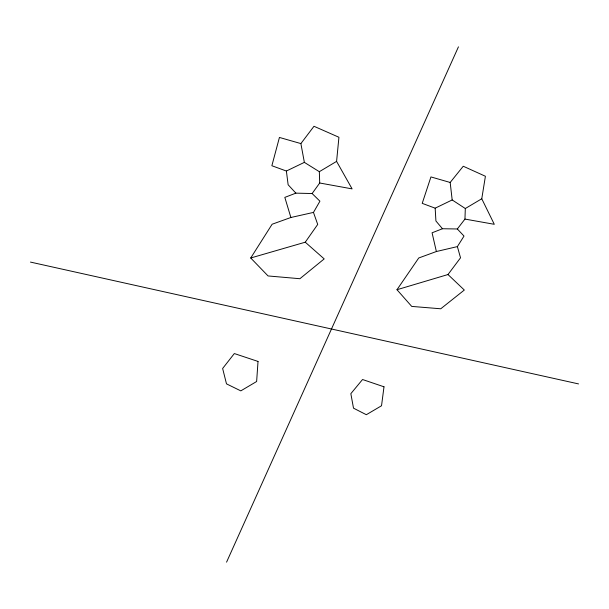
<?xml version="1.0" encoding="UTF-8"?>
<svg xmlns="http://www.w3.org/2000/svg" width="609" height="609" viewBox="0 0 609 609"><rect width="100%" height="100%" fill="white"/><g stroke="black" fill="none" stroke-linecap="round" stroke-linejoin="round"><path stroke-width="0.91" d="M396.977 289.717L447.988 274.537L464.317 290.044L440.756 308.778L411.722 306.411L396.977 289.717L418.741 257.98L436.371 251.525L432.078 232.798L442.469 228.74L457.336 228.976L464.956 219.08L465.314 208.522L481.765 198.762L485.411 176.26L463.251 166.234L450.173 182.464L452.183 199.95L465.314 208.522M319.71 183.005L352.101 188.881L336.587 161.385L338.931 137.269L313.985 126.276L300.884 143.587L304.363 162.367L319.329 171.692L319.71 183.005L312.128 193.533L295.867 193.144L284.822 197.392L290.889 217.489L313.468 212.412L319.931 201.198L312.128 193.533M226.563 562.16L458.448 46.84M436.371 251.525L457.389 246.599L464.012 236.071L457.336 228.976M250.725 257.988L305.261 242.199L324.194 258.909L299.887 278.716L268.059 275.946L250.725 257.988L272.124 224.234L290.889 217.489M305.261 242.199L317.708 224.432L313.468 212.412M447.988 274.537L460.526 257.813L457.389 246.599M319.329 171.692L336.587 161.385M450.173 182.464L430.936 176.93L422.22 203.353L435.169 208.179L452.183 199.95M300.884 143.587L279.432 137.444L271.865 165.732L286.382 171.03L304.363 162.367M464.956 219.08L494.287 224.302L481.765 198.762M30.45 262.083L578.55 383.921M295.867 193.144L288.133 184.763L286.382 171.03M442.469 228.74L435.915 220.976L435.169 208.179M258.026 361.434L256.633 381.508L240.806 390.871L226.487 383.853L222.635 368.483L234.328 353.555L258.026 361.434M383.997 386.806L381.531 405.761L366.336 414.706L353.502 408.167L350.845 393.673L362.538 379.514L383.997 386.806"/></g></svg>
